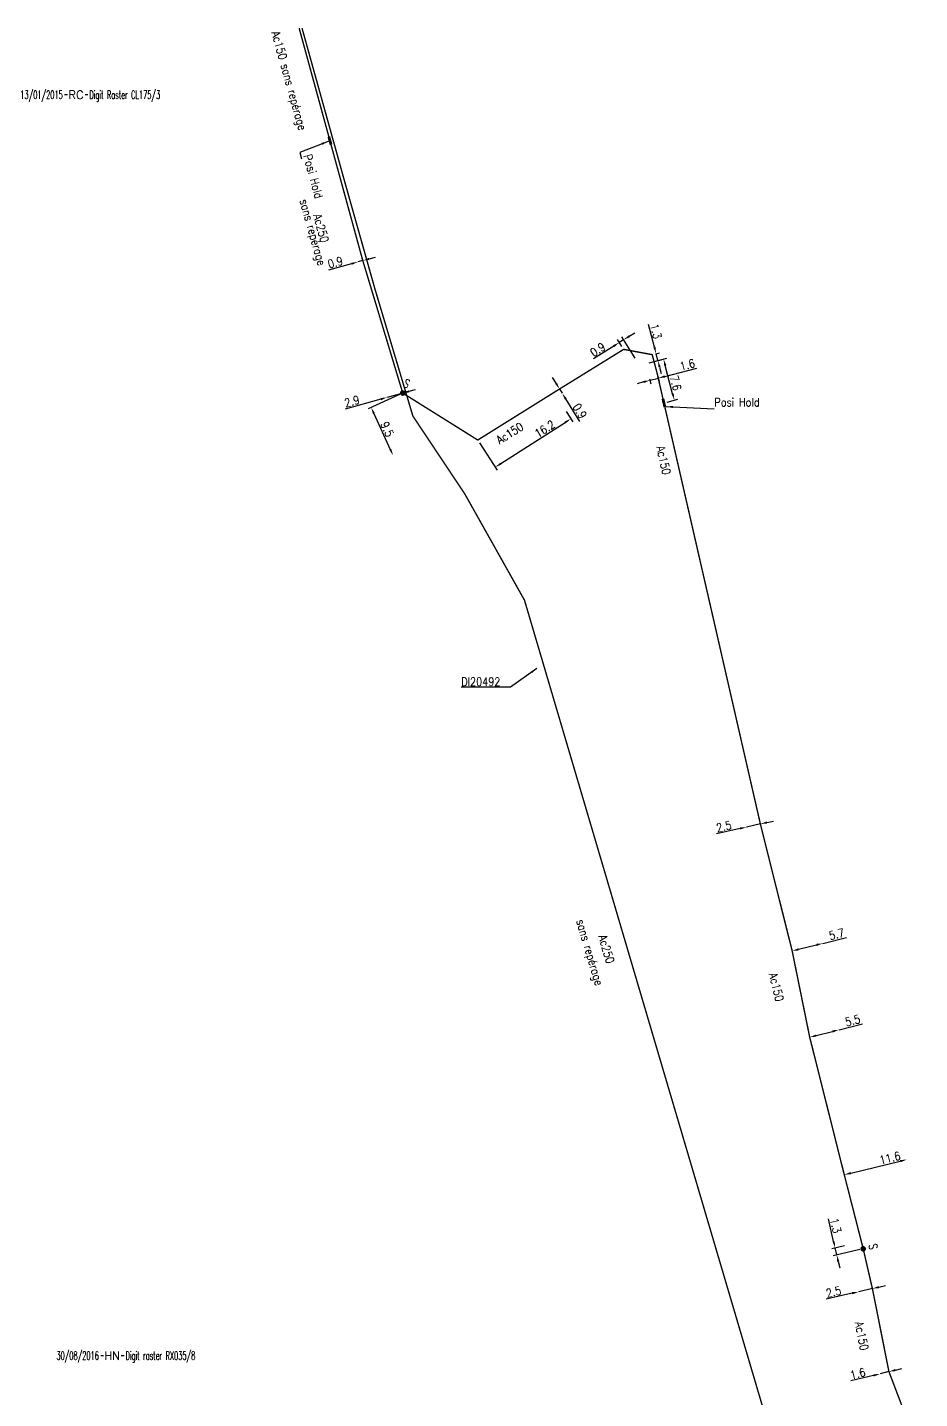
# Model space of a CAD drawing. Header units: millimetres. Extents: x 150000 to 151000, y 126510 to 127007.
# Drawn here: x 150511.8 to 150672.4, y 126753.3 to 127000.1 of the extents above; entities that cross this region are included whole.
import ezdxf
from ezdxf.enums import TextEntityAlignment as Align

# ---------------------------------------------------------------- set-up
doc = ezdxf.new("R2010")
doc.units = ezdxf.units.MM
doc.header["$PDMODE"] = 34
doc.layers.get('0').update_dxf_attribs({"linetype": 'CONTINUOUS'})
doc.layers.get('Defpoints').update_dxf_attribs({"linetype": 'CONTINUOUS'})
for name, color, linetype in [('G_120', 4, 'CONTINUOUS'), ('G_300', 7, 'CONTINUOUS'), ('G_340', 7, 'CONTINUOUS'), ('G_910', 7, 'CONTINUOUS')]:
    doc.layers.add(name, color=color, linetype=linetype)
doc.styles.add('G_ROMANS', font='ROMANS.SHX', dxfattribs={"width": 0.75})
doc.styles.get("Standard").update_dxf_attribs({"font": 'romans.shx', "width": 0.85})
doc.linetypes.add('G_CROSS_COUNTRY', pattern='A,8,-7.08,["CROSS COUNTRY",Standard,S=1,R=0,X=-6.34,Y=-0.5],-7.08', length=22.16)
doc.linetypes.add('G_typB_AP', pattern='A,5,-0.3,["o",Standard,S=1.5,R=0,X=0,Y=-0.5],-1.65', length=6.95)
doc.dimstyles.get("Standard").update_dxf_attribs({"dimtxt": 1.5, "dimasz": 1.2, "dimexe": 0.625, "dimexo": 0.625, "dimgap": 0.25, "dimtad": 1, "dimdec": 1, "dimzin": 0, "dimdsep": 46, "dimtxsty": 'Standard', "dimcen": -0.5, "dimadec": 0, "dimazin": 0, "dimtfac": 1, "dimtdec": 1, "dimtmove": 0, "dimatfit": 3, "dimfxl": 0, "dimtolj": 1, "dimtzin": 0, "dimarcsym": 0})

# ---------------------------------------------------------------- blocks, each defined once
blk = doc.blocks.new('*D3')
at = {"layer": 'Defpoints', "color": 0, "linetype": 'Continuous', "transparency": 16777216}
for p in [(150579.33, 126934.3), (150577.59, 126923.07), (150577.59, 126923.07)]:
    blk.add_point(p, dxfattribs=at)
at = {"layer": 'G_300', "color": 0, "linetype": 'Continuous', "lineweight": -2, "transparency": 16777216}
for p, q in [((150578.76, 126934.04), (150573.08, 126931.45)), ((150574.14, 126930.62), (150577.09, 126924.16))]:
    blk.add_line(p, q, dxfattribs=at)
at = {"layer": 'G_300', "color": 0, "linetype": 'Continuous', "transparency": 16777216}
for points in [[(150574.32, 126930.7), (150573.96, 126930.54), (150573.64, 126931.71)], [(150577.27, 126924.24), (150576.91, 126924.08), (150577.59, 126923.07)]]:
    blk.add_solid(points, dxfattribs=at)
at = {"layer": 'G_300', "color": 0, "linetype": 'Continuous', "transparency": 16777216, "insert": (150576.53, 126927.8), "char_height": 1.5, "attachment_point": 5, "rotation": 294.5257}
blk.add_mtext('\\A1;9.5', dxfattribs=at)
blk = doc.blocks.new('*D4')
at = {"layer": 'Defpoints', "color": 0, "linetype": 'Continuous', "transparency": 16777216}
for p in [(150576.53, 126933.53), (150576.53, 126933.53), (150579.33, 126934.3)]:
    blk.add_point(p, dxfattribs=at)
at = {"layer": 'G_300', "color": 0, "linetype": 'Continuous', "lineweight": -2, "transparency": 16777216}
for p, q in [((150580.48, 126934.62), (150581.64, 126934.94)), ((150575.38, 126933.21), (150568.96, 126931.43)), ((150579.33, 126934.3), (150576.53, 126933.53))]:
    blk.add_line(p, q, dxfattribs=at)
at = {"layer": 'G_300', "color": 0, "linetype": 'Continuous', "transparency": 16777216}
for points in [[(150580.43, 126934.82), (150580.54, 126934.43), (150579.33, 126934.3)], [(150575.32, 126933.4), (150575.43, 126933.01), (150576.53, 126933.53)]]:
    blk.add_solid(points, dxfattribs=at)
at = {"layer": 'G_300', "color": 0, "linetype": 'Continuous', "transparency": 16777216, "insert": (150570.19, 126932.81), "char_height": 1.5, "attachment_point": 5, "rotation": 15.5057}
blk.add_mtext('\\A1;2.9', dxfattribs=at)
blk = doc.blocks.new('*D5')
at = {"layer": 'Defpoints', "color": 0, "linetype": 'Continuous', "transparency": 16777216}
for p in [(150607.56, 126935.04), (150608.02, 126934.29), (150608.02, 126934.29)]:
    blk.add_point(p, dxfattribs=at)
at = {"layer": 'G_120', "color": 0, "linetype": 'Continuous', "lineweight": -2, "transparency": 16777216}
for p, q in [((150606.93, 126936.06), (150606.29, 126937.08)), ((150607.56, 126935.04), (150608.02, 126934.29)), ((150608.65, 126933.27), (150611.16, 126929.21))]:
    blk.add_line(p, q, dxfattribs=at)
at = {"layer": 'G_120', "color": 0, "linetype": 'Continuous', "transparency": 16777216}
for points in [[(150607.1, 126936.16), (150606.76, 126935.95), (150607.56, 126935.04)], [(150608.82, 126933.37), (150608.48, 126933.16), (150608.02, 126934.29)]]:
    blk.add_solid(points, dxfattribs=at)
at = {"layer": 'G_120', "color": 0, "linetype": 'Continuous', "transparency": 16777216, "insert": (150611.19, 126931.06), "char_height": 1.5, "attachment_point": 5, "rotation": 301.7346}
blk.add_mtext('\\A1;0.9', dxfattribs=at)
blk = doc.blocks.new('*D6')
at = {"layer": 'Defpoints', "color": 0, "linetype": 'Continuous', "transparency": 16777216}
for p in [(150619.07, 126943.88), (150619.09, 126942.17), (150621.51, 126940.04)]:
    blk.add_point(p, dxfattribs=at)
at = {"layer": 'G_120', "color": 0, "linetype": 'Continuous', "lineweight": -2, "transparency": 16777216}
for p, q in [((150620.08, 126944.52), (150621.1, 126945.17)), ((150617.3, 126942.76), (150613.66, 126940.45)), ((150618.76, 126942.7), (150617.98, 126943.93)), ((150619.07, 126943.88), (150618.31, 126943.4)), ((150621.17, 126940.56), (150618.74, 126944.41))]:
    blk.add_line(p, q, dxfattribs=at)
at = {"layer": 'G_120', "color": 0, "linetype": 'Continuous', "transparency": 16777216}
for points in [[(150619.98, 126944.69), (150620.19, 126944.35), (150619.07, 126943.88)], [(150617.19, 126942.93), (150617.4, 126942.59), (150618.31, 126943.4)]]:
    blk.add_solid(points, dxfattribs=at)
at = {"layer": 'G_120', "color": 0, "linetype": 'Continuous', "transparency": 16777216, "insert": (150614.43, 126942.13), "char_height": 1.5, "attachment_point": 5, "rotation": 32.3565}
blk.add_mtext('\\A1;0.9', dxfattribs=at)
blk = doc.blocks.new('*D7')
at = {"layer": 'Defpoints', "color": 0, "linetype": 'Continuous', "transparency": 16777216}
for p in [(150623.61, 126937.49), (150625.11, 126937.89), (150623.84, 126936.6)]:
    blk.add_point(p, dxfattribs=at)
at = {"layer": 'G_120', "color": 0, "linetype": 'Continuous', "lineweight": -2, "transparency": 16777216}
for p, q in [((150625.27, 126937.28), (150625.5, 126936.39)), ((150626.5, 126937.3), (150632.25, 126938.8)), ((150622.68, 126936.3), (150621.52, 126935.99)), ((150623.77, 126936.89), (150624, 126935.99)), ((150623.84, 126936.6), (150625.34, 126936.99))]:
    blk.add_line(p, q, dxfattribs=at)
at = {"layer": 'G_120', "color": 0, "linetype": 'Continuous', "transparency": 16777216}
for points in [[(150626.45, 126937.49), (150626.55, 126937.1), (150625.34, 126936.99)], [(150622.63, 126936.49), (150622.73, 126936.1), (150623.84, 126936.6)]]:
    blk.add_solid(points, dxfattribs=at)
at = {"layer": 'G_120', "color": 0, "linetype": 'Continuous', "transparency": 16777216, "insert": (150630.55, 126939.39), "char_height": 1.5, "attachment_point": 5, "rotation": 14.677}
blk.add_mtext('\\A1;1.6', dxfattribs=at)
blk = doc.blocks.new('*D8')
at = {"layer": 'Defpoints', "color": 0, "linetype": 'Continuous', "transparency": 16777216}
for p in [(150624.23, 126941.22), (150625.26, 126940.15), (150623.06, 126939.57)]:
    blk.add_point(p, dxfattribs=at)
at = {"layer": 'G_120', "color": 0, "linetype": 'Continuous', "lineweight": -2, "transparency": 16777216}
for p, q in [((150624.62, 126942.57), (150623.56, 126946.62)), ((150623.67, 126939.73), (150625.86, 126940.31)), ((150624.84, 126941.38), (150625.53, 126941.56)), ((150625.26, 126940.15), (150624.93, 126941.4)), ((150625.56, 126938.99), (150625.87, 126937.83))]:
    blk.add_line(p, q, dxfattribs=at)
at = {"layer": 'G_120', "color": 0, "linetype": 'Continuous', "transparency": 16777216}
for points in [[(150624.82, 126942.62), (150624.43, 126942.52), (150624.93, 126941.4)], [(150625.75, 126939.04), (150625.37, 126938.94), (150625.26, 126940.15)]]:
    blk.add_solid(points, dxfattribs=at)
at = {"layer": 'G_120', "color": 0, "linetype": 'Continuous', "transparency": 16777216, "insert": (150624.91, 126945.43), "char_height": 1.5, "attachment_point": 5, "rotation": 284.677}
blk.add_mtext('\\A1;1.3', dxfattribs=at)
blk = doc.blocks.new('*D9')
at = {"layer": 'Defpoints', "color": 0, "linetype": 'Continuous', "transparency": 16777216}
for p in [(150571.27, 126957.9), (150571.27, 126957.9), (150572.14, 126958.14)]:
    blk.add_point(p, dxfattribs=at)
at = {"layer": 'G_120', "color": 0, "linetype": 'Continuous', "lineweight": -2, "transparency": 16777216}
for p, q in [((150570.11, 126957.58), (150565.95, 126956.44)), ((150572.14, 126958.14), (150571.27, 126957.9)), ((150573.29, 126958.45), (150574.45, 126958.77))]:
    blk.add_line(p, q, dxfattribs=at)
at = {"layer": 'G_120', "color": 0, "linetype": 'Continuous', "transparency": 16777216}
for points in [[(150570.06, 126957.77), (150570.16, 126957.39), (150571.27, 126957.9)], [(150573.24, 126958.65), (150573.35, 126958.26), (150572.14, 126958.14)]]:
    blk.add_solid(points, dxfattribs=at)
at = {"layer": 'G_120', "color": 0, "linetype": 'Continuous', "transparency": 16777216, "insert": (150567.19, 126957.82), "char_height": 1.5, "attachment_point": 5, "rotation": 15.3228}
blk.add_mtext('\\A1;0.9', dxfattribs=at)
blk = doc.blocks.new('*D10')
at = {"layer": 'Defpoints', "color": 0, "linetype": 'Continuous', "transparency": 16777216}
for p in [(150641.22, 126856.18), (150641.22, 126856.18), (150643.7, 126856.73)]:
    blk.add_point(p, dxfattribs=at)
at = {"layer": 'G_120', "color": 0, "linetype": 'Continuous', "lineweight": -2, "transparency": 16777216}
for p, q in [((150640.05, 126855.92), (150635.79, 126854.96)), ((150643.7, 126856.73), (150641.22, 126856.18)), ((150644.87, 126856.99), (150646.04, 126857.25))]:
    blk.add_line(p, q, dxfattribs=at)
at = {"layer": 'G_120', "color": 0, "linetype": 'Continuous', "transparency": 16777216}
for points in [[(150640.01, 126856.11), (150640.1, 126855.72), (150641.22, 126856.18)], [(150644.83, 126857.19), (150644.92, 126856.8), (150643.7, 126856.73)]]:
    blk.add_solid(points, dxfattribs=at)
at = {"layer": 'G_120', "color": 0, "linetype": 'Continuous', "transparency": 16777216, "insert": (150637.12, 126856.28), "char_height": 1.5, "attachment_point": 5, "rotation": 12.5925}
blk.add_mtext('\\A1;2.5', dxfattribs=at)
blk = doc.blocks.new('*D11')
at = {"layer": 'Defpoints', "color": 0, "linetype": 'Continuous', "transparency": 16777216}
for p in [(150649.42, 126833.88), (150654.95, 126835.24), (150654.95, 126835.24)]:
    blk.add_point(p, dxfattribs=at)
at = {"layer": 'G_120', "color": 0, "linetype": 'Continuous', "lineweight": -2, "transparency": 16777216}
for p, q in [((150654.95, 126835.24), (150659.2, 126836.29)), ((150650.58, 126834.17), (150653.79, 126834.95))]:
    blk.add_line(p, q, dxfattribs=at)
at = {"layer": 'G_120', "color": 0, "linetype": 'Continuous', "transparency": 16777216}
for points in [[(150650.54, 126834.36), (150650.63, 126833.97), (150649.42, 126833.88)], [(150653.74, 126835.15), (150653.84, 126834.76), (150654.95, 126835.24)]]:
    blk.add_solid(points, dxfattribs=at)
at = {"layer": 'G_120', "color": 0, "linetype": 'Continuous', "transparency": 16777216, "insert": (150657.42, 126836.88), "char_height": 1.5, "attachment_point": 5, "rotation": 13.8331}
blk.add_mtext('\\A1;5.7', dxfattribs=at)
blk = doc.blocks.new('*D12')
at = {"layer": 'Defpoints', "color": 0, "linetype": 'Continuous', "transparency": 16777216}
for p in [(150657.86, 126819.69), (150657.86, 126819.69), (150652.58, 126818.34)]:
    blk.add_point(p, dxfattribs=at)
at = {"layer": 'G_120', "color": 0, "linetype": 'Continuous', "lineweight": -2, "transparency": 16777216}
for p, q in [((150653.74, 126818.64), (150656.7, 126819.4)), ((150657.86, 126819.69), (150662.1, 126820.78))]:
    blk.add_line(p, q, dxfattribs=at)
at = {"layer": 'G_120', "color": 0, "linetype": 'Continuous', "transparency": 16777216}
for points in [[(150653.69, 126818.83), (150653.79, 126818.45), (150652.58, 126818.34)], [(150656.65, 126819.59), (150656.75, 126819.2), (150657.86, 126819.69)]]:
    blk.add_solid(points, dxfattribs=at)
at = {"layer": 'G_120', "color": 0, "linetype": 'Continuous', "transparency": 16777216, "insert": (150660.31, 126821.35), "char_height": 1.5, "attachment_point": 5, "rotation": 14.3452}
blk.add_mtext('\\A1;5.5', dxfattribs=at)
blk = doc.blocks.new('*D13')
at = {"layer": 'Defpoints', "color": 0, "linetype": 'Continuous', "transparency": 16777216}
for p in [(150670.06, 126796.32), (150670.06, 126796.32), (150658.8, 126793.59)]:
    blk.add_point(p, dxfattribs=at)
at = {"layer": 'G_120', "color": 0, "linetype": 'Continuous', "lineweight": -2, "transparency": 16777216}
blk.add_line((150659.97, 126793.87), (150668.89, 126796.04), dxfattribs=at)
at = {"layer": 'G_120', "color": 0, "linetype": 'Continuous', "transparency": 16777216}
for points in [[(150659.92, 126794.07), (150660.02, 126793.68), (150658.8, 126793.59)], [(150668.84, 126796.23), (150668.94, 126795.84), (150670.06, 126796.32)]]:
    blk.add_solid(points, dxfattribs=at)
at = {"layer": 'G_120', "color": 0, "linetype": 'Continuous', "transparency": 16777216, "insert": (150667.01, 126796.61), "char_height": 1.5, "attachment_point": 5, "rotation": 13.6262}
blk.add_mtext('\\A1;11.6', dxfattribs=at)
blk = doc.blocks.new('*D14')
at = {"layer": 'Defpoints', "color": 0, "linetype": 'Continuous', "transparency": 16777216}
for p in [(150661.42, 126772.52), (150661.42, 126772.52), (150663.86, 126773.09)]:
    blk.add_point(p, dxfattribs=at)
at = {"layer": 'G_120', "color": 0, "linetype": 'Continuous', "lineweight": -2, "transparency": 16777216}
for p, q in [((150660.25, 126772.25), (150655.55, 126771.17)), ((150663.86, 126773.09), (150661.42, 126772.52)), ((150665.03, 126773.36), (150666.2, 126773.63))]:
    blk.add_line(p, q, dxfattribs=at)
at = {"layer": 'G_120', "color": 0, "linetype": 'Continuous', "transparency": 16777216}
for points in [[(150660.2, 126772.45), (150660.29, 126772.06), (150661.42, 126772.52)], [(150664.99, 126773.55), (150665.08, 126773.16), (150663.86, 126773.09)]]:
    blk.add_solid(points, dxfattribs=at)
at = {"layer": 'G_120', "color": 0, "linetype": 'Continuous', "transparency": 16777216, "insert": (150656.87, 126772.5), "char_height": 1.5, "attachment_point": 5, "rotation": 12.9813}
blk.add_mtext('\\A1;2.5', dxfattribs=at)
blk = doc.blocks.new('*D15')
at = {"layer": 'Defpoints', "color": 0, "linetype": 'Continuous', "transparency": 16777216}
for p in [(150657.15, 126780.42), (150659.47, 126780.96), (150662.21, 126780.25)]:
    blk.add_point(p, dxfattribs=at)
at = {"layer": 'G_300', "color": 0, "linetype": 'Continuous', "lineweight": -2, "transparency": 16777216}
for p, q in [((150656.88, 126781.59), (150655.94, 126785.67)), ((150658.87, 126780.82), (150656.54, 126780.28)), ((150661.6, 126780.11), (150656.83, 126779.01)), ((150657.44, 126779.15), (150657.15, 126780.42)), ((150657.71, 126777.98), (150657.98, 126776.82))]:
    blk.add_line(p, q, dxfattribs=at)
at = {"layer": 'G_300', "color": 0, "linetype": 'Continuous', "transparency": 16777216}
for points in [[(150657.08, 126781.63), (150656.69, 126781.54), (150657.15, 126780.42)], [(150657.91, 126778.03), (150657.52, 126777.94), (150657.44, 126779.15)]]:
    blk.add_solid(points, dxfattribs=at)
at = {"layer": 'G_300', "color": 0, "linetype": 'Continuous', "transparency": 16777216, "insert": (150657.25, 126784.44), "char_height": 1.5, "attachment_point": 5, "rotation": 282.9813}
blk.add_mtext('\\A1;1.3', dxfattribs=at)
blk = doc.blocks.new('*D16')
at = {"layer": 'Defpoints', "color": 0, "linetype": 'Continuous', "transparency": 16777216}
for p in [(150665.25, 126757.75), (150665.25, 126757.75), (150666.84, 126758.14)]:
    blk.add_point(p, dxfattribs=at)
at = {"layer": 'G_120', "color": 0, "linetype": 'Continuous', "lineweight": -2, "transparency": 16777216}
for p, q in [((150664.08, 126757.47), (150660.01, 126756.47)), ((150666.84, 126758.14), (150665.25, 126757.75)), ((150668.01, 126758.43), (150669.17, 126758.72))]:
    blk.add_line(p, q, dxfattribs=at)
at = {"layer": 'G_120', "color": 0, "linetype": 'Continuous', "transparency": 16777216}
for points in [[(150664.04, 126757.66), (150664.13, 126757.27), (150665.25, 126757.75)], [(150667.96, 126758.62), (150668.05, 126758.24), (150666.84, 126758.14)]]:
    blk.add_solid(points, dxfattribs=at)
at = {"layer": 'G_120', "color": 0, "linetype": 'Continuous', "transparency": 16777216, "insert": (150661.23, 126757.79), "char_height": 1.5, "attachment_point": 5, "rotation": 13.8106}
blk.add_mtext('\\A1;1.6', dxfattribs=at)
blk = doc.blocks.new('G_300_11')
at = {"color": 0, "linetype": 'Continuous', "const_width": 0.497, "flags": 128}
blk.add_lwpolyline([(-0.25, 0, 1), (0.25, 0, 1)], format="xyb", close=True, dxfattribs=at)
at = {"color": 0, "linetype": 'Continuous', "style": 'G_ROMANS', "width": 0.75}
blk.add_text('S', height=1.5, dxfattribs=at).set_placement((0, 1.85), align=Align.MIDDLE)
at = {"color": 0, "linetype": 'Continuous', "width": 0.75, "flags": 3}
for tag, p in [('DEF_LEG', (0, -5)), ('DEF_COUP', (0, -7.5)), ('DEF_TYPE', (0, -10))]:
    blk.add_attdef(tag, text='', height=1.2, dxfattribs=at).set_placement(p, align=Align.MIDDLE)
blk = doc.blocks.new('G_340_02')
at = {"color": 0, "linetype": 'Continuous'}
blk.add_solid([(-0.75, 0.5), (0.75, 0.5), (-0.75, 0), (0.75, 0)], dxfattribs=at)
at = {"color": 0, "linetype": 'Continuous', "width": 0.75, "flags": 3}
for tag, p in [('DEF_LEG', (0, -4.5)), ('DEF_COUP', (0, -7)), ('DEF_TYPE', (0, -9.5))]:
    blk.add_attdef(tag, text='', height=1.2, dxfattribs=at).set_placement(p, align=Align.MIDDLE)
blk = doc.blocks.new('*D34')
at = {"layer": 'Defpoints', "color": 0, "linetype": 'Continuous', "transparency": 16777216}
for p in [(150626.28, 126940.42), (150623.06, 126939.57), (150626.33, 126932.53)]:
    blk.add_point(p, dxfattribs=at)
at = {"layer": 'G_340', "color": 0, "linetype": 'Continuous', "lineweight": -2, "transparency": 16777216}
for p, q in [((150623.67, 126939.73), (150626.89, 126940.57)), ((150627.91, 126934.19), (150626.59, 126939.26)), ((150626.94, 126932.69), (150628.82, 126933.18))]:
    blk.add_line(p, q, dxfattribs=at)
at = {"layer": 'G_340', "color": 0, "linetype": 'Continuous', "transparency": 16777216}
for points in [[(150626.78, 126939.31), (150626.39, 126939.2), (150626.28, 126940.42)], [(150628.11, 126934.24), (150627.72, 126934.14), (150628.22, 126933.03)]]:
    blk.add_solid(points, dxfattribs=at)
at = {"layer": 'G_340', "color": 0, "linetype": 'Continuous', "transparency": 16777216, "insert": (150628.44, 126936.11), "char_height": 1.5, "attachment_point": 5, "rotation": 284.677}
blk.add_mtext('\\A1;7.6', dxfattribs=at)
blk = doc.blocks.new('GIS_MODF')
at = {"color": 0, "linetype": 'Continuous', "flags": 128}
for points in [[(-2.18, -0.01), (-1.68, -0.01)], [(1.52, -0.01), (2.02, -0.01)]]:
    blk.add_lwpolyline(points, dxfattribs=at)
at = {"color": 0, "linetype": 'Continuous', "width": 0.5}
blk.add_attdef('DATE', text='', height=1.5, dxfattribs=at).set_placement((-2.5, -0.8), align=Align.RIGHT)
at = {"color": 0, "linetype": 'Continuous', "width": 1.771291}
blk.add_attdef('USER', text='', height=1.5, dxfattribs=at).set_placement((-1.51, -0.8), (1.28, -0.8), align=Align.FIT)
at = {"color": 0, "linetype": 'Continuous', "width": 0.5}
blk.add_attdef('DESC', (2.29, -0.8), '', height=1.5, dxfattribs=at)
blk = doc.blocks.new('*D36')
at = {"layer": 'Defpoints', "color": 0, "linetype": 'Continuous', "transparency": 16777216}
for p in [(150608.41, 126931.51), (150609.59, 126929.67), (150592.83, 126925.85)]:
    blk.add_point(p, dxfattribs=at)
at = {"layer": 'G_120', "color": 0, "linetype": 'Continuous', "lineweight": -2, "transparency": 16777216}
for p, q in [((150608.75, 126930.98), (150609.92, 126929.14)), ((150596.98, 126921.6), (150608.57, 126929.02)), ((150593.17, 126925.33), (150596.3, 126920.42))]:
    blk.add_line(p, q, dxfattribs=at)
at = {"layer": 'G_120', "color": 0, "linetype": 'Continuous', "transparency": 16777216}
for points in [[(150608.47, 126929.19), (150608.68, 126928.85), (150609.59, 126929.67)], [(150596.87, 126921.77), (150597.08, 126921.43), (150595.97, 126920.95)]]:
    blk.add_solid(points, dxfattribs=at)
at = {"layer": 'G_120', "color": 0, "linetype": 'Continuous', "transparency": 16777216, "insert": (150604.89, 126927.85), "char_height": 1.5, "attachment_point": 5, "rotation": 32.617}
blk.add_mtext('\\A1;16.2', dxfattribs=at)

msp = doc.modelspace()

# ---------------------------------------------------------------- linework, layer by layer
at = {"layer": 'G_120', "linetype": 'G_typB_AP', "const_width": 0.25}
msp.add_lwpolyline([(150672.23, 126743.95), (150666.84, 126758.14), (150666.84, 126758.14), (150663.86, 126773.09), (150662.21, 126780.25), (150658.8, 126793.59), (150652.58, 126818.34), (150649.42, 126833.88), (150643.7, 126856.73), (150643.7, 126856.73), (150625.11, 126937.89), (150625.11, 126937.89), (150625.11, 126937.89), (150624.23, 126941.22), (150619.09, 126942.17), (150607.56, 126935.04), (150592.83, 126925.85), (150579.33, 126934.3), (150572.14, 126958.14), (150566.22, 126979.75), (150560.68, 127000)], dxfattribs=at)
at = {"layer": 'G_120', "linetype": 'G_CROSS_COUNTRY', "const_width": 0.25, "flags": 128}
msp.add_lwpolyline([(150561.2, 127000), (150568.74, 126972.86), (150574.32, 126953.06), (150581.16, 126930.14), (150590.5, 126916.14), (150601.24, 126897.02), (150644.64, 126750)], dxfattribs=at)

# ---------------------------------------------------------------- block references
at = {"layer": 'G_300'}
for p, rotation in [((150579.33, 126934.3), 337.6181743610146), ((150662.21, 126780.25), 282.9812579227909)]:
    msp.add_blockref('G_300_11', p, dxfattribs=dict(at, rotation=rotation))
at = {"layer": 'G_340'}
for p, rotation in [((150565.98, 126979.68), 285.2974739497877), ((150626.09, 126932.48), 282.9046925815279)]:
    msp.add_blockref('G_340_02', p, dxfattribs=dict(at, rotation=rotation))
at = {"layer": 'G_910', "linetype": 'Continuous'}
ref = msp.add_blockref('GIS_MODF', (150520.64, 126988.05), dxfattribs=at)
ref.add_attrib('DATE', '13/01/2015', dxfattribs={"layer": '0', "color": 0, "linetype": 'Continuous', "height": 1.5, "width": 0.5}).set_placement((150518.14, 126987.25), align=Align.RIGHT)
ref.add_attrib('USER', 'RC', dxfattribs={"layer": '0', "color": 0, "linetype": 'Continuous', "height": 1.5, "width": 0.99919}).set_placement((150519.14, 126987.25), (150521.92, 126987.25), align=Align.FIT)
ref.add_attrib('DESC', 'Digit Raster CL175/3', (150522.93, 126987.25), dxfattribs={"layer": '0', "color": 0, "linetype": 'Continuous', "height": 1.5, "width": 0.5})
at = {"layer": 'G_910'}
ref = msp.add_blockref('GIS_MODF', (150527.14, 126761.08), dxfattribs=at)
ref.add_attrib('DATE', '30/08/2016', dxfattribs={"layer": '0', "color": 0, "linetype": 'Continuous', "height": 1.5, "width": 0.5}).set_placement((150524.64, 126760.28), align=Align.RIGHT)
ref.add_attrib('USER', 'HN', dxfattribs={"layer": '0', "color": 0, "linetype": 'Continuous', "height": 1.5, "width": 0.97421}).set_placement((150525.64, 126760.28), (150528.42, 126760.28), align=Align.FIT)
ref.add_attrib('DESC', 'Digit raster RX035/8', (150529.43, 126760.28), dxfattribs={"layer": '0', "color": 0, "linetype": 'Continuous', "height": 1.5, "width": 0.5})

# ---------------------------------------------------------------- texts
at = {"layer": 'G_120', "linetype": 'Continuous', "width": 0.85}
for s, rotation, p in [('Ac150 sans repérage', 285.5337, (150555.7, 126999.22)), ('sans repérage', 285.7484, (150560.76, 126968.96)), ('Ac250', 285.7484, (150563.2, 126966.3)), ('Ac150', 31.9439, (150596.77, 126925.05)), ('Ac150', 282.7502, (150624.97, 126924.6)), ('sans repérage', 286.4487, (150610.55, 126839.3)), ('Ac250', 286.4487, (150614.54, 126836.51)), ('Ac150', 283.9157, (150645.23, 126829.74)), ('Ac150', 281.2642, (150660.7, 126766.98))]:
    msp.add_text(s, height=1.5, rotation=rotation, dxfattribs=at).set_placement(p)
at = {"layer": 'G_120', "linetype": 'Continuous', "insert": (150589.86, 126881.59), "char_height": 1.5, "attachment_point": 7}
msp.add_mtext('\\A1;DI20492', dxfattribs=at)
at = {"layer": 'G_340', "linetype": 'Continuous', "insert": (150562.88, 126977.44), "char_height": 1.5, "attachment_point": 1, "rotation": 285.2247}
msp.add_mtext('\\A1;Posi Hold', dxfattribs=at)
at = {"layer": 'G_340', "linetype": 'Continuous', "insert": (150635.43, 126933.41), "char_height": 1.5, "attachment_point": 1}
msp.add_mtext('\\A1;Posi Hold', dxfattribs=at)

# ---------------------------------------------------------------- dimensions: what is measured, and where the dimension line sits
at = {"layer": 'G_120', "linetype": 'Continuous'}
for base, p1, p2, angle, picture, middle in [((150571.27, 126957.9), (150572.14, 126958.14), (150571.27, 126957.9), 15.3228, '*D9', (150567.45, 126956.85)), ((150625.26, 126940.15), (150624.23, 126941.22), (150623.06, 126939.57), 104.677, '*D8', (150623.94, 126945.17)), ((150619.07, 126943.88), (150619.09, 126942.17), (150621.51, 126940.04), 212.3565, '*D6', (150614.97, 126941.28)), ((150623.8428, 126936.5993), (150625.108, 126937.8861), (150623.6086, 126937.4934), 14.677, '*D7', (150630.8072, 126938.4234)), ((150608.02, 126934.29), (150607.56, 126935.04), (150608.02, 126934.29), 121.7346, '*D5', (150610.34, 126930.53)), ((150609.59, 126929.67), (150592.83, 126925.85), (150608.41, 126931.51), 212.617, '*D36', (150605.43, 126927.01)), ((150641.22, 126856.18), (150643.7, 126856.73), (150641.22, 126856.18), 12.5925, '*D10', (150637.33, 126855.31)), ((150654.95, 126835.24), (150649.42, 126833.88), (150654.95, 126835.24), 193.8331, '*D11', (150657.66, 126835.91)), ((150657.8616, 126819.6928), (150652.5815, 126818.3425), (150657.8616, 126819.6928), 194.3452, '*D12', (150660.5605, 126820.383)), ((150670.06, 126796.32), (150658.8, 126793.59), (150670.06, 126796.32), 193.6262, '*D13', (150667.24, 126795.64)), ((150661.42, 126772.52), (150663.86, 126773.09), (150661.42, 126772.52), 12.9813, '*D14', (150657.09, 126771.53)), ((150665.25, 126757.75), (150666.84, 126758.14), (150665.25, 126757.75), 13.8106, '*D16', (150661.47, 126756.82))]:
    dim = msp.add_linear_dim(base=base, p1=p1, p2=p2, angle=angle, dimstyle='Standard', dxfattribs=at)
    dim.commit()
    dim.dimension.update_dxf_attribs({"geometry": picture, "text_midpoint": middle, "dimtype": 160})
at = {"layer": 'G_300', "linetype": 'Continuous'}
for base, p1, p2, angle, picture, middle in [((150576.53, 126933.53), (150579.33, 126934.3), (150576.53, 126933.53), 15.5057, '*D4', (150570.46, 126931.84)), ((150577.59, 126923.07), (150579.33, 126934.3), (150577.59, 126923.07), 114.5257, '*D3', (150575.62, 126927.39)), ((150657.15, 126780.42), (150662.21, 126780.25), (150659.47, 126780.96), 282.9813, '*D15', (150656.28, 126784.22))]:
    dim = msp.add_linear_dim(base=base, p1=p1, p2=p2, angle=angle, dimstyle='Standard', dxfattribs=at)
    dim.commit()
    dim.dimension.update_dxf_attribs({"geometry": picture, "text_midpoint": middle, "dimtype": 160})
at = {"layer": 'G_340', "linetype": 'Continuous'}
dim = msp.add_linear_dim(base=(150626.28, 126940.42), p1=(150626.33, 126932.53), p2=(150623.06, 126939.57), angle=284.677, dimstyle='Standard', dxfattribs=at)
dim.commit()
dim.dimension.update_dxf_attribs({"geometry": '*D34', "text_midpoint": (150627.48, 126935.86), "dimtype": 160})

# ---------------------------------------------------------------- leaders
at = {"layer": 'G_120', "linetype": 'Continuous', "annotation_type": 0, "has_hookline": 1, "hookline_direction": 1, "text_width": 7.41}
msp.add_leader([(150603.48, 126884.75), (150598.72, 126881.34), (150597.52, 126881.34)], dimstyle='Standard', dxfattribs=at)
at = {"layer": 'G_340', "linetype": 'Continuous'}
for points in [[(150565.91, 126979.6), (150560.81, 126977.63), (150561.12, 126976.47)], [(150626.75, 126931.86), (150635.41, 126931.44)]]:
    msp.add_leader(points, dimstyle='Standard', dxfattribs=at)

doc.saveas('drawing.dxf')
